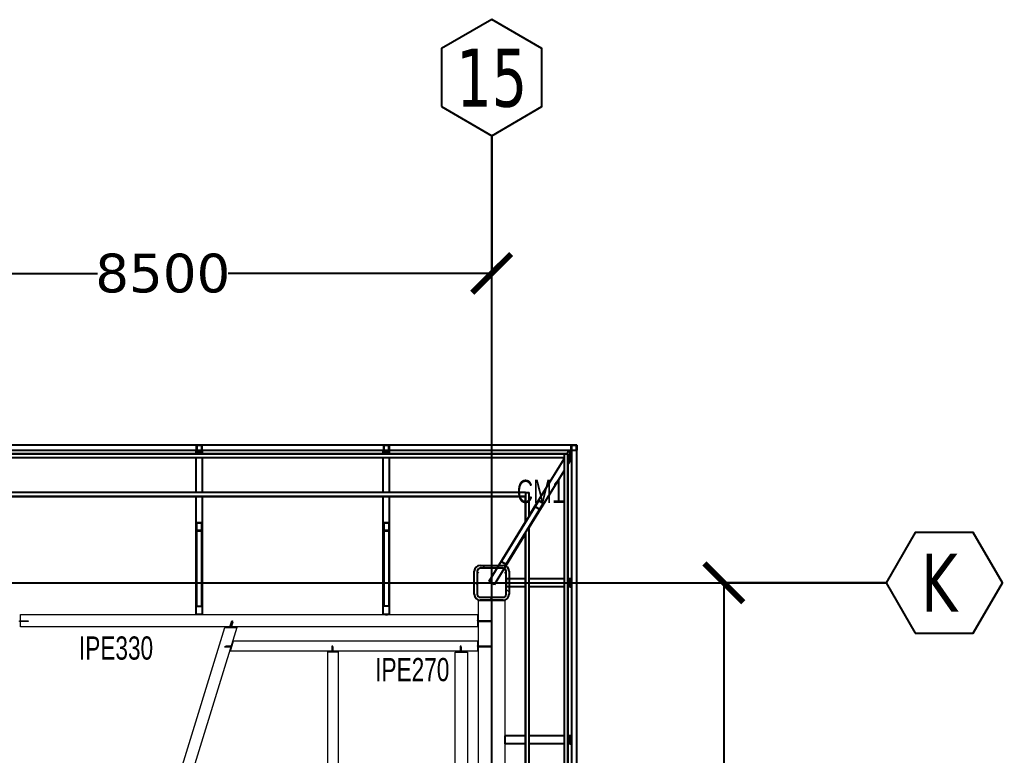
# Model space of a CAD drawing. Header units: millimetres. Extents: x -6598 to 74598, y -11659 to 33736.
# Drawn here: x 61900 to 74598, y 23269 to 32781 of the extents above; entities that cross this region are included whole.
import ezdxf
from ezdxf.enums import TextEntityAlignment as Align

# ---------------------------------------------------------------- set-up
doc = ezdxf.new("R2010")
doc.units = ezdxf.units.MM
for name, color, linetype, lineweight in [('0-3', 50, 'Continuous', 5), ('E_B_PLACA-1', 10, 'Continuous', 25), ('E_B_PLACA-2', 31, 'Continuous', 25), ('E_COLUMNAS-1', 31, 'Continuous', 25), ('E_COLUMNAS-2', 1, 'Continuous', 25), ('E_COLUMNAS-4', 1, 'Continuous', 35), ('E_TEXTO', 3, 'Continuous', 9), ('E_VIGAS-1', 31, 'Continuous', 25), ('E_VIGAS-2', 10, 'Continuous', 25), ('E_VIGAS-3', 5, 'Continuous', 25), ('HCB-VIGAS', 4, 'Continuous', 15), ('S-COLS-HDLN-2', 52, 'Continuous', 9)]:
    doc.layers.add(name, color=color, linetype=linetype, lineweight=lineweight)
for name, color, linetype in [('COTAS', 8, 'Continuous'), ('HCB-EJES', 1, 'Continuous'), ('HCB-ROTULOS', 2, 'Continuous')]:
    doc.layers.add(name, color=color, linetype=linetype)
doc.styles.add('Arial Narrow_2', font='', dxfattribs={"width": 0.85, "height": 0.3})
doc.styles.add('ROMANT', font='romant.shx', dxfattribs={"width": 0.8})
doc.styles.add('VERDANA', font='verdana.ttf')
doc.styles.get('Arial Narrow_2').set_extended_font_data('Arial Narrow')
doc.dimstyles.new('1.125', dxfattribs={"dimscale": 0, "dimtxt": 500, "dimasz": 500, "dimexe": 4, "dimexo": 4, "dimgap": 15, "dimtad": 0, "dimdec": 0, "dimzin": 4, "dimdsep": 46, "dimtxsty": 'ROMANT', "dimblk": 'ARCHTICK', "dimcen": -10, "dimclrd": 256, "dimclrt": 3, "dimadec": 0, "dimazin": 0, "dimtfac": 1, "dimtdec": 0, "dimtix": 1, "dimtmove": 0, "dimatfit": 0, "dimldrblk": 'OBLIQUE', "dimfxl": 0.05, "dimtolj": 1, "dimtzin": 0, "dimarcsym": 0})

# ---------------------------------------------------------------- blocks, each defined once
blk = doc.blocks.new('EST_SFM_VIGA-METALICA-SECCION-C - EST_SFM_VIGA-METALICA-UPN160-1558388-_30_00m_N_E_-NIVEL-8 DOC')
at = {"layer": 'E_VIGAS-1'}
for p, q in [((30.124, 0.018), (-30.263, 0.018)), ((32.544, 0.018), (30.182, 0.018)), ((34.967, 0.018), (32.602, 0.018)), ((35.032, 0.018), (35.025, 0.018)), ((35.032, 0.018), (35.032, -0.047)), ((-30.258, -0.047), (30.118, -0.047)), ((30.12, -0.047), (30.186, -0.047)), ((30.187, -0.047), (32.538, -0.047)), ((32.54, -0.047), (32.606, -0.047)), ((32.607, -0.047), (34.962, -0.047)), ((34.963, -0.047), (35.029, -0.047))]:
    blk.add_line(p, q, dxfattribs=at)
blk = doc.blocks.new('EST_SFM_VIGA-METALICA-SECCION-C - EST_SFM_VIGA-METALICA-UPN100-1529792-_30_00m_N_E_-NIVEL-8 DOC')
at = {"layer": 'E_VIGAS-2'}
for p, q in [((-13.568, -0.018), (-13.568, 0.032)), ((-13.263, 0.032), (-13.567, 0.032)), ((13.831, 0.032), (-13.129, 0.032)), ((-13.568, -0.018), (-13.181, -0.018)), ((-13.047, -0.018), (13.749, -0.018))]:
    blk.add_line(p, q, dxfattribs=at)
blk = doc.blocks.new('EST_SFM_VIGA-METALICA-SECCION-C - EST_SFM_VIGA-METALICA-UPN100-1529854-_30_00m_N_E_-NIVEL-8 DOC')
at = {"layer": 'E_VIGAS-2'}
for p, q in [((-14.305, -0.032), (-14.305, 0.018)), ((14.53, 0.018), (-14.305, 0.018)), ((-14.305, -0.032), (14.53, -0.032))]:
    blk.add_line(p, q, dxfattribs=at)
blk = doc.blocks.new('EST_SFM_VIGA-METALICA-SECCION-C - EST_SFM_VIGA-METALICA-UPN160-1529890-_30_00m_N_E_-NIVEL-8 DOC')
at = {"layer": 'E_VIGAS-1'}
for p, q in [((14.442, 0.018), (-14.49, 0.018)), ((-14.49, -0.047), (-14.49, 0.016)), ((-14.49, -0.047), (-14.487, -0.047)), ((-14.485, -0.047), (14.437, -0.047))]:
    blk.add_line(p, q, dxfattribs=at)
blk = doc.blocks.new('EST_SFM_VIGA-METALICA-SECCION-C - EST_SFM_VIGA-METALICA-UPN100-1526554-_30_00m_N_E_-NIVEL-8 DOC')
at = {"layer": 'E_VIGAS-2'}
for p, q in [((34.942, 0.018), (-34.929, 0.018)), ((34.942, 0.018), (34.942, -0.032)), ((-34.929, -0.032), (34.942, -0.032))]:
    blk.add_line(p, q, dxfattribs=at)
blk = doc.blocks.new('EST_SFM_VIGA-METALICA-SECCION-C - EST_SFM_VIGA-METALICA-UPN100-1526616-_30_00m_N_E_-NIVEL-8 DOC')
at = {"layer": 'E_VIGAS-2'}
for p, q in [((34.044, 0.032), (-34.827, 0.032)), ((34.044, 0.032), (34.044, -0.018)), ((-34.827, -0.018), (34.044, -0.018))]:
    blk.add_line(p, q, dxfattribs=at)
blk = doc.blocks.new('EST_SCM_COLUMNA-METALICA-SECCION-CUADRADA - EST_SCM_COLUMNA-TUBULAR-CUADRADA_PTEØ_70x70 e_3mm-1557657-_30_00m_N_E_-NIVEL-8 DOC')
at = {"layer": 'E_COLUMNAS-1'}
for p, q in [((-0.035, -0.029), (-0.035, 0.029)), ((-0.032, 0.029), (-0.032, -0.029)), ((-0.029, 0.035), (0.029, 0.035)), ((0.029, 0.032), (-0.029, 0.032)), ((0.032, -0.029), (0.032, 0.029)), ((0.035, 0.029), (0.035, -0.029)), ((-0.029, -0.032), (0.029, -0.032)), ((0.029, -0.035), (-0.029, -0.035))]:
    blk.add_line(p, q, dxfattribs=at)
for centre, radius, start, end in [((-0.029, 0.029), 0.006, 90, 180), ((-0.029, 0.029), 0.006, 90, 170), ((-0.029, 0.029), 0.003, 90, 180), ((-0.029, 0.029), 0.003, 90, 150), ((0.029, 0.029), 0.006, 0, 90), ((0.029, 0.029), 0.006, 10, 90), ((0.029, 0.029), 0.003, 0, 90), ((0.029, 0.029), 0.003, 30, 90), ((-0.029, -0.029), 0.006, 180, 270), ((-0.029, -0.029), 0.003, 180, 270), ((0.029, -0.029), 0.003, 270, 360), ((0.029, -0.029), 0.006, 270, 0)]:
    blk.add_arc(centre, radius, start, end, dxfattribs=at)
blk = doc.blocks.new('EST_SCM_COLUMNA-METALICA-SECCION-CUADRADA - EST_SCM_COLUMNA-TUBULAR-CUADRADA_PTEØ_70x70 e_3mm-V19-_30_00m_N_E_-NIVEL-8 DOC')
at = {"layer": 'E_COLUMNAS-1'}
for p, q in [((-0.035, -0.029), (-0.035, 0.029)), ((-0.032, 0.029), (-0.032, -0.029)), ((-0.029, 0.035), (0.029, 0.035)), ((0.029, 0.032), (-0.029, 0.032)), ((0.032, -0.029), (0.032, 0.029)), ((0.035, 0.029), (0.035, -0.029)), ((-0.029, -0.032), (0.029, -0.032)), ((0.029, -0.035), (-0.029, -0.035))]:
    blk.add_line(p, q, dxfattribs=at)
for centre, radius, start, end in [((-0.029, 0.029), 0.006, 90, 180), ((-0.029, 0.029), 0.003, 90, 180), ((0.029, 0.029), 0.006, 0, 90), ((0.029, 0.029), 0.003, 0, 90), ((0.029, 0.029), 0.006, 10, 80), ((0.029, 0.029), 0.003, 30, 60), ((-0.029, -0.029), 0.006, 180, 270), ((-0.029, -0.029), 0.003, 180, 270), ((0.029, -0.029), 0.003, 270, 360), ((0.029, -0.029), 0.006, 270, 0)]:
    blk.add_arc(centre, radius, start, end, dxfattribs=at)
blk = doc.blocks.new('DCTIB_CNI_EST_MOD-1A-FAC_0001_rvt-2-_30_00m_N_E_-NIVEL-8 DOC')
at = {"layer": 'E_B_PLACA-1'}
for p, q in [((-75.147, 167.83), (-5.177, 167.83)), ((-5.177, 167.83), (-5.177, 138.995)), ((-5.727, 167.28), (-74.597, 167.28)), ((-5.727, 166.944), (-5.727, 167.28)), ((-5.727, 140.014), (-5.727, 166.81))]:
    blk.add_line(p, q, dxfattribs=at)
at = {"layer": 'E_B_PLACA-2'}
for p, q in [((-5.177, 167.83), (-75.147, 167.83)), ((-5.177, 138.995), (-5.177, 167.83)), ((-74.597, 167.28), (-5.727, 167.28)), ((-5.727, 167.28), (-5.727, 166.944)), ((-5.727, 166.81), (-5.727, 140.014))]:
    blk.add_line(p, q, dxfattribs=at)
at = {"layer": 'E_COLUMNAS-1'}
for centre, radius, start, end in [((-9.971, 167.879), 0.006, 190, 270), ((-9.971, 167.879), 0.006, 190, 270), ((-9.971, 167.879), 0.003, 210, 270), ((-9.971, 167.879), 0.003, 210, 270), ((-9.913, 167.879), 0.006, 270, 350), ((-9.913, 167.879), 0.006, 270, 350), ((-9.913, 167.879), 0.003, 270, 330), ((-9.913, 167.879), 0.003, 270, 330), ((-7.551, 167.879), 0.006, 190, 270), ((-7.551, 167.879), 0.006, 190, 270), ((-7.551, 167.879), 0.003, 210, 270), ((-7.551, 167.879), 0.003, 210, 270), ((-7.493, 167.879), 0.006, 270, 350), ((-7.493, 167.879), 0.006, 270, 350), ((-7.493, 167.879), 0.003, 270, 330), ((-7.493, 167.879), 0.003, 270, 330), ((-5.128, 167.879), 0.006, 190, 260), ((-5.128, 167.879), 0.006, 190, 260), ((-5.128, 167.879), 0.003, 210, 240), ((-5.128, 167.879), 0.003, 210, 240)]:
    blk.add_arc(centre, radius, start, end, dxfattribs=at)
at = {"layer": 'E_VIGAS-1'}
for p, q in [((-9.945, 167.876), (-9.945, 167.878)), ((-9.945, 167.864), (-9.945, 167.873)), ((-9.94, 167.878), (-9.94, 167.876)), ((-9.94, 167.873), (-9.94, 167.864)), ((-7.525, 167.876), (-7.525, 167.878)), ((-7.525, 167.864), (-7.525, 167.873)), ((-7.52, 167.878), (-7.52, 167.876)), ((-7.52, 167.873), (-7.52, 167.864)), ((-5.158, 167.878), (-5.17, 167.859)), ((-9.983, 167.859), (-9.955, 167.859)), ((-9.983, 167.858), (-9.983, 167.859)), ((-9.983, 167.858), (-9.901, 167.858)), ((-9.901, 167.858), (-9.983, 167.858)), ((-9.983, 167.83), (-9.983, 167.858)), ((-9.945, 167.859), (-9.945, 167.864)), ((-9.94, 167.864), (-9.94, 167.859)), ((-9.929, 167.859), (-9.901, 167.859)), ((-9.901, 167.859), (-9.901, 167.858)), ((-9.901, 167.83), (-9.901, 167.858)), ((-7.535, 167.859), (-7.563, 167.859)), ((-7.563, 167.859), (-7.535, 167.859)), ((-7.563, 167.858), (-7.563, 167.859)), ((-7.563, 167.858), (-7.481, 167.858)), ((-7.481, 167.858), (-7.563, 167.858)), ((-7.563, 167.83), (-7.563, 167.858)), ((-7.525, 167.859), (-7.525, 167.864)), ((-7.52, 167.864), (-7.52, 167.859)), ((-7.509, 167.859), (-7.481, 167.859)), ((-7.481, 167.859), (-7.509, 167.859)), ((-7.481, 167.859), (-7.481, 167.858)), ((-7.481, 167.83), (-7.481, 167.858)), ((-5.188, 167.83), (-5.171, 167.858)), ((-5.149, 167.858), (-5.171, 167.858)), ((-5.17, 167.859), (-5.148, 167.859)), ((-5.15, 167.865), (-5.151, 167.867)), ((-5.149, 167.737), (-5.149, 167.858)), ((-5.148, 167.842), (-5.148, 167.859)), ((-5.148, 167.859), (-5.148, 167.842)), ((-5.148, 167.792), (-5.148, 167.739)), ((-5.148, 167.76), (-5.129, 167.791)), ((-5.146, 167.825), (-5.143, 167.83)), ((-5.143, 167.82), (-5.146, 167.816)), ((-5.177, 167.692), (-5.149, 167.737)), ((-9.983, 165.752), (-9.983, 167.28)), ((-9.901, 165.752), (-9.901, 167.28)), ((-7.563, 165.752), (-7.563, 167.28)), ((-7.481, 165.752), (-7.481, 167.28)), ((-5.602, 167.15), (-6.034, 166.44)), ((-5.974, 166.404), (-5.542, 167.113)), ((-5.556, 167.224), (-5.602, 167.15)), ((-5.6, 167.149), (-5.602, 167.146)), ((-5.601, 167.145), (-5.547, 167.111)), ((-5.6, 167.149), (-5.555, 167.223)), ((-5.545, 167.113), (-5.6, 167.146)), ((-5.555, 167.223), (-5.56, 167.216)), ((-5.553, 167.224), (-5.498, 167.191)), ((-5.497, 167.193), (-5.552, 167.226)), ((-5.545, 167.111), (-5.543, 167.114)), ((-5.498, 167.188), (-5.543, 167.114)), ((-5.542, 167.113), (-5.497, 167.188)), ((-5.502, 167.181), (-5.498, 167.188)), ((-9.977, 166.934), (-9.977, 166.84)), ((-9.976, 166.934), (-9.976, 166.925)), ((-9.976, 166.84), (-9.976, 166.934)), ((-9.91, 166.939), (-9.974, 166.939)), ((-9.974, 166.937), (-9.91, 166.937)), ((-9.909, 166.925), (-9.909, 166.934)), ((-9.909, 166.934), (-9.909, 166.84)), ((-9.907, 166.84), (-9.907, 166.934)), ((-7.557, 166.934), (-7.557, 166.84)), ((-7.556, 166.934), (-7.556, 166.925)), ((-7.556, 166.84), (-7.556, 166.934)), ((-7.49, 166.939), (-7.554, 166.939)), ((-7.554, 166.937), (-7.49, 166.937)), ((-7.489, 166.925), (-7.489, 166.934)), ((-7.489, 166.934), (-7.489, 166.84)), ((-7.487, 166.84), (-7.487, 166.934)), ((-6.197, 166.184), (-5.727, 166.951)), ((-9.977, 166.84), (-9.977, 165.865)), ((-9.976, 166.84), (-9.976, 166.837)), ((-9.91, 166.838), (-9.974, 166.838)), ((-9.974, 166.836), (-9.91, 166.836)), ((-9.909, 166.837), (-9.909, 166.84)), ((-9.907, 165.865), (-9.907, 166.84)), ((-7.557, 166.84), (-7.557, 165.87)), ((-7.556, 166.84), (-7.556, 166.837)), ((-7.49, 166.838), (-7.554, 166.838)), ((-7.554, 166.836), (-7.49, 166.836)), ((-7.489, 166.837), (-7.489, 166.84)), ((-7.487, 165.87), (-7.487, 166.84)), ((-6.127, 166.141), (-5.727, 166.794)), ((-6.033, 166.435), (-5.979, 166.402)), ((-6.127, 166.141), (-6.197, 166.184)), ((-5.971, 166.112), (-5.971, 166.212)), ((-5.727, 166.212), (-5.971, 166.212)), ((-5.727, 166.112), (-5.971, 166.112)), ((-5.149, 166.212), (-5.177, 166.212)), ((-5.149, 166.112), (-5.177, 166.112)), ((-5.149, 166.212), (-5.149, 166.112)), ((-5.149, 166.112), (-5.149, 166.212)), ((-5.149, 166.212), (-5.148, 166.212)), ((-5.148, 166.112), (-5.149, 166.112)), ((-5.148, 166.212), (-5.148, 166.175)), ((-5.129, 166.212), (-5.148, 166.212)), ((-5.148, 166.165), (-5.143, 166.165)), ((-5.143, 166.165), (-5.148, 166.165)), ((-5.148, 166.165), (-5.143, 166.165)), ((-5.143, 166.16), (-5.148, 166.16)), ((-5.143, 166.16), (-5.148, 166.16)), ((-5.148, 166.16), (-5.143, 166.16)), ((-5.148, 166.15), (-5.148, 166.112)), ((-5.148, 166.112), (-5.129, 166.112)), ((-5.143, 166.165), (-5.129, 166.165)), ((-5.129, 166.16), (-5.143, 166.16)), ((-9.974, 165.861), (-9.91, 165.861)), ((-7.554, 165.866), (-7.49, 165.866)), ((-9.901, 165.752), (-9.983, 165.752)), ((-7.481, 165.752), (-7.563, 165.752)), ((-7.535, 165.752), (-7.563, 165.752)), ((-7.525, 165.752), (-7.52, 165.752)), ((-7.525, 165.752), (-7.525, 165.752)), ((-7.52, 165.752), (-7.52, 165.752)), ((-7.481, 165.752), (-7.509, 165.752)), ((-5.987, 164.082), (-5.987, 164.182)), ((-5.727, 164.182), (-5.987, 164.182)), ((-5.727, 164.082), (-5.987, 164.082)), ((-5.149, 164.182), (-5.177, 164.182)), ((-5.149, 164.082), (-5.177, 164.082)), ((-5.149, 164.182), (-5.149, 164.082)), ((-5.149, 164.082), (-5.149, 164.182)), ((-5.149, 164.182), (-5.148, 164.182)), ((-5.148, 164.082), (-5.149, 164.082)), ((-5.148, 164.182), (-5.148, 164.145)), ((-5.129, 164.182), (-5.148, 164.182)), ((-5.148, 164.135), (-5.143, 164.135)), ((-5.143, 164.135), (-5.148, 164.135)), ((-5.148, 164.135), (-5.143, 164.135)), ((-5.143, 164.13), (-5.148, 164.13)), ((-5.143, 164.13), (-5.148, 164.13)), ((-5.148, 164.13), (-5.143, 164.13)), ((-5.148, 164.12), (-5.148, 164.082)), ((-5.148, 164.082), (-5.129, 164.082)), ((-5.143, 164.135), (-5.129, 164.135)), ((-5.129, 164.13), (-5.143, 164.13))]:
    blk.add_line(p, q, dxfattribs=at)
at = {"layer": 'E_VIGAS-1', "flags": 128}
for points in [[(-5.129, 167.853), (-5.132, 167.853), (-5.137, 167.854), (-5.141, 167.856), (-5.145, 167.859), (-5.148, 167.862), (-5.15, 167.866), (-5.152, 167.87), (-5.153, 167.874), (-5.154, 167.878)], [(-5.171, 167.858), (-5.171, 167.858), (-5.17, 167.859)], [(-5.143, 167.83), (-5.138, 167.837), (-5.133, 167.846), (-5.129, 167.853)], [(-5.129, 167.843), (-5.133, 167.837), (-5.138, 167.828), (-5.143, 167.82)], [(-5.148, 167.739), (-5.149, 167.737), (-5.149, 167.737)], [(-5.602, 167.15), (-5.602, 167.149), (-5.602, 167.148), (-5.602, 167.147), (-5.602, 167.146), (-5.602, 167.146), (-5.602, 167.145), (-5.601, 167.145)], [(-5.6, 167.146), (-5.6, 167.147), (-5.601, 167.147), (-5.601, 167.147), (-5.601, 167.148), (-5.601, 167.148), (-5.601, 167.149), (-5.6, 167.149)], [(-5.552, 167.226), (-5.552, 167.226), (-5.553, 167.226), (-5.554, 167.226), (-5.555, 167.226), (-5.555, 167.225), (-5.556, 167.225), (-5.556, 167.224)], [(-5.555, 167.223), (-5.555, 167.224), (-5.555, 167.224), (-5.554, 167.224), (-5.554, 167.224), (-5.554, 167.224), (-5.553, 167.224), (-5.553, 167.224), (-5.553, 167.224)], [(-5.547, 167.111), (-5.546, 167.111), (-5.545, 167.111), (-5.544, 167.111), (-5.544, 167.112), (-5.543, 167.112), (-5.542, 167.113), (-5.542, 167.113)], [(-5.543, 167.114), (-5.543, 167.114), (-5.544, 167.113), (-5.544, 167.113), (-5.544, 167.113), (-5.545, 167.113), (-5.545, 167.113), (-5.545, 167.113)], [(-5.498, 167.191), (-5.498, 167.191), (-5.498, 167.19), (-5.498, 167.19), (-5.498, 167.19), (-5.498, 167.189), (-5.498, 167.189), (-5.498, 167.188)], [(-5.497, 167.188), (-5.496, 167.188), (-5.496, 167.189), (-5.496, 167.19), (-5.496, 167.191), (-5.496, 167.192), (-5.497, 167.192), (-5.497, 167.193)], [(-9.974, 166.939), (-9.975, 166.939), (-9.975, 166.938), (-9.976, 166.938), (-9.976, 166.938), (-9.977, 166.937), (-9.977, 166.936), (-9.977, 166.935), (-9.977, 166.934)], [(-9.976, 166.934), (-9.976, 166.935), (-9.975, 166.935), (-9.975, 166.936), (-9.975, 166.936), (-9.975, 166.936), (-9.975, 166.936), (-9.974, 166.937), (-9.974, 166.937)], [(-9.907, 166.934), (-9.907, 166.935), (-9.907, 166.936), (-9.908, 166.937), (-9.908, 166.938), (-9.908, 166.938), (-9.909, 166.938), (-9.91, 166.939), (-9.91, 166.939)], [(-9.91, 166.937), (-9.91, 166.937), (-9.91, 166.936), (-9.909, 166.936), (-9.909, 166.936), (-9.909, 166.936), (-9.909, 166.935), (-9.909, 166.935), (-9.909, 166.934)], [(-7.554, 166.939), (-7.555, 166.939), (-7.555, 166.938), (-7.556, 166.938), (-7.556, 166.938), (-7.557, 166.937), (-7.557, 166.936), (-7.557, 166.935), (-7.557, 166.934)], [(-7.556, 166.934), (-7.556, 166.935), (-7.555, 166.935), (-7.555, 166.936), (-7.555, 166.936), (-7.555, 166.936), (-7.555, 166.936), (-7.554, 166.937), (-7.554, 166.937)], [(-7.487, 166.934), (-7.487, 166.935), (-7.487, 166.936), (-7.488, 166.937), (-7.488, 166.938), (-7.488, 166.938), (-7.489, 166.938), (-7.49, 166.939), (-7.49, 166.939)], [(-7.49, 166.937), (-7.49, 166.937), (-7.49, 166.936), (-7.489, 166.936), (-7.489, 166.936), (-7.489, 166.936), (-7.489, 166.935), (-7.489, 166.935), (-7.489, 166.934)], [(-9.977, 166.84), (-9.977, 166.839), (-9.977, 166.839), (-9.977, 166.838), (-9.976, 166.837), (-9.976, 166.837), (-9.975, 166.836), (-9.975, 166.836), (-9.974, 166.836)], [(-9.974, 166.838), (-9.974, 166.838), (-9.975, 166.838), (-9.975, 166.839), (-9.975, 166.839), (-9.975, 166.839), (-9.975, 166.839), (-9.976, 166.84), (-9.976, 166.84)], [(-9.91, 166.836), (-9.91, 166.836), (-9.909, 166.836), (-9.908, 166.837), (-9.908, 166.837), (-9.908, 166.838), (-9.907, 166.839), (-9.907, 166.839), (-9.907, 166.84)], [(-9.909, 166.84), (-9.909, 166.84), (-9.909, 166.839), (-9.909, 166.839), (-9.909, 166.839), (-9.909, 166.839), (-9.91, 166.838), (-9.91, 166.838), (-9.91, 166.838)], [(-7.557, 166.84), (-7.557, 166.839), (-7.557, 166.839), (-7.557, 166.838), (-7.556, 166.837), (-7.556, 166.837), (-7.555, 166.836), (-7.555, 166.836), (-7.554, 166.836)], [(-7.554, 166.838), (-7.554, 166.838), (-7.555, 166.838), (-7.555, 166.839), (-7.555, 166.839), (-7.555, 166.839), (-7.555, 166.839), (-7.556, 166.84), (-7.556, 166.84)], [(-7.49, 166.836), (-7.49, 166.836), (-7.489, 166.836), (-7.488, 166.837), (-7.488, 166.837), (-7.488, 166.838), (-7.487, 166.839), (-7.487, 166.839), (-7.487, 166.84)], [(-7.489, 166.84), (-7.489, 166.84), (-7.489, 166.839), (-7.489, 166.839), (-7.489, 166.839), (-7.489, 166.839), (-7.49, 166.838), (-7.49, 166.838), (-7.49, 166.838)], [(-6.033, 166.435), (-6.034, 166.436), (-6.034, 166.436), (-6.034, 166.437), (-6.034, 166.438), (-6.034, 166.439), (-6.034, 166.44), (-6.034, 166.44)], [(-5.974, 166.404), (-5.974, 166.403), (-5.975, 166.403), (-5.976, 166.402), (-5.977, 166.402), (-5.977, 166.402), (-5.978, 166.402), (-5.979, 166.402)], [(-9.974, 165.861), (-9.975, 165.861), (-9.975, 165.861), (-9.976, 165.862), (-9.976, 165.862), (-9.977, 165.863), (-9.977, 165.864), (-9.977, 165.864), (-9.977, 165.865)], [(-9.907, 165.865), (-9.907, 165.864), (-9.907, 165.864), (-9.908, 165.863), (-9.908, 165.862), (-9.908, 165.862), (-9.909, 165.861), (-9.91, 165.861), (-9.91, 165.861)], [(-7.554, 165.866), (-7.555, 165.866), (-7.555, 165.866), (-7.556, 165.867), (-7.556, 165.867), (-7.557, 165.868), (-7.557, 165.869), (-7.557, 165.87), (-7.557, 165.87)], [(-7.487, 165.87), (-7.487, 165.87), (-7.487, 165.869), (-7.488, 165.868), (-7.488, 165.867), (-7.488, 165.867), (-7.489, 165.866), (-7.49, 165.866), (-7.49, 165.866)]]:
    blk.add_lwpolyline(points, dxfattribs=at)
at = {"layer": 'E_VIGAS-1'}
for centre, major_axis, start_param, end_param in [((-7.535, 165.752), (0.0107, 0), 4.712389, 6.283185), ((-7.535, 165.752), (-0.0107, 0), 4.18879, 4.45059), ((-7.535, 165.752), (0.0107, 0), 0, 0.261799), ((-7.509, 165.752), (0.0107, 0), 3.141593, 4.712389), ((-7.509, 165.752), (0.0107, 0), 2.879793, 3.141593), ((-7.509, 165.752), (0.0107, 0), 1.832596, 2.356194)]:
    blk.add_ellipse(centre, major_axis=major_axis, ratio=0.002301, start_param=start_param, end_param=end_param, dxfattribs=at)
for points, knots in [([(-9.945, 167.864), (-9.945, 167.863), (-9.945, 167.862), (-9.947, 167.86), (-9.948, 167.86), (-9.95, 167.859), (-9.951, 167.859), (-9.952, 167.859), (-9.954, 167.859), (-9.955, 167.859)], [0, 0, 0, 0, 0.285714, 0.428571, 0.571429, 0.678571, 0.732143, 0.785714, 1, 1, 1, 1]), ([(-9.955, 167.859), (-9.954, 167.859), (-9.953, 167.859), (-9.95, 167.859), (-9.948, 167.86), (-9.946, 167.86), (-9.945, 167.862), (-9.945, 167.863), (-9.945, 167.864)], [0, 0, 0, 0, 0.142857, 0.285714, 0.428571, 0.571429, 0.785714, 1, 1, 1, 1]), ([(-9.94, 167.864), (-9.94, 167.863), (-9.939, 167.862), (-9.938, 167.86), (-9.936, 167.86), (-9.935, 167.859), (-9.934, 167.859), (-9.932, 167.859), (-9.93, 167.859), (-9.929, 167.859)], [0, 0, 0, 0, 0.285714, 0.428571, 0.571429, 0.678571, 0.732143, 0.785714, 1, 1, 1, 1]), ([(-9.929, 167.859), (-9.93, 167.859), (-9.931, 167.859), (-9.934, 167.859), (-9.936, 167.86), (-9.938, 167.86), (-9.939, 167.862), (-9.94, 167.863), (-9.94, 167.864)], [0, 0, 0, 0, 0.142857, 0.285714, 0.428571, 0.571429, 0.785714, 1, 1, 1, 1]), ([(-7.525, 167.864), (-7.525, 167.863), (-7.525, 167.862), (-7.527, 167.86), (-7.528, 167.86), (-7.53, 167.859), (-7.531, 167.859), (-7.532, 167.859), (-7.534, 167.859), (-7.535, 167.859)], [0, 0, 0, 0, 0.285714, 0.428571, 0.571429, 0.678571, 0.732143, 0.785714, 1, 1, 1, 1]), ([(-7.535, 167.859), (-7.534, 167.859), (-7.533, 167.859), (-7.53, 167.859), (-7.528, 167.86), (-7.526, 167.86), (-7.525, 167.862), (-7.525, 167.863), (-7.525, 167.864)], [0, 0, 0, 0, 0.142857, 0.285714, 0.428571, 0.571429, 0.785714, 1, 1, 1, 1]), ([(-7.52, 167.864), (-7.52, 167.863), (-7.519, 167.861), (-7.518, 167.86), (-7.516, 167.86), (-7.515, 167.859), (-7.514, 167.859), (-7.512, 167.859), (-7.51, 167.859), (-7.509, 167.859)], [0, 0, 0, 0, 0.285714, 0.428571, 0.571429, 0.678571, 0.732143, 0.785714, 1, 1, 1, 1]), ([(-7.509, 167.859), (-7.51, 167.859), (-7.511, 167.859), (-7.514, 167.859), (-7.516, 167.86), (-7.518, 167.86), (-7.519, 167.862), (-7.52, 167.863), (-7.52, 167.864)], [0, 0, 0, 0, 0.142857, 0.285714, 0.428571, 0.571429, 0.785714, 1, 1, 1, 1]), ([(-5.147, 167.832), (-5.147, 167.832), (-5.147, 167.833), (-5.148, 167.833), (-5.148, 167.833), (-5.148, 167.834), (-5.148, 167.835), (-5.148, 167.836), (-5.148, 167.836), (-5.148, 167.838), (-5.148, 167.84), (-5.148, 167.841), (-5.148, 167.842)], [0.5714286, 0.5714286, 0.5714286, 0.5714286, 0.5803571, 0.5892857, 0.6071429, 0.6428571, 0.6785714, 0.7142857, 0.75, 0.7857143, 0.8571429, 1, 1, 1, 1]), ([(-5.148, 167.842), (-5.148, 167.841), (-5.148, 167.84), (-5.148, 167.838), (-5.148, 167.836), (-5.148, 167.836), (-5.148, 167.835), (-5.148, 167.834), (-5.148, 167.833), (-5.148, 167.833), (-5.147, 167.833), (-5.147, 167.832), (-5.147, 167.832), (-5.147, 167.832), (-5.147, 167.832), (-5.147, 167.831), (-5.147, 167.83), (-5.147, 167.83), (-5.147, 167.83), (-5.147, 167.829), (-5.147, 167.829), (-5.147, 167.829), (-5.147, 167.829), (-5.146, 167.828), (-5.146, 167.828), (-5.146, 167.828), (-5.146, 167.827), (-5.145, 167.828), (-5.145, 167.828), (-5.145, 167.828), (-5.144, 167.828), (-5.144, 167.829), (-5.143, 167.83), (-5.143, 167.83)], [0, 0, 0, 0, 0.142857, 0.214286, 0.25, 0.285714, 0.321429, 0.357143, 0.392857, 0.410714, 0.419643, 0.428571, 0.4375, 0.446429, 0.464286, 0.5, 0.535714, 0.553571, 0.5625, 0.571429, 0.580357, 0.589286, 0.607143, 0.642857, 0.678571, 0.714286, 0.75, 0.785714, 0.821429, 0.839286, 0.857143, 0.928571, 1, 1, 1, 1]), ([(-5.143, 167.82), (-5.144, 167.818), (-5.146, 167.814), (-5.147, 167.806), (-5.148, 167.799), (-5.148, 167.794), (-5.148, 167.792)], [0, 0, 0, 0, 0.285714, 0.571429, 0.785714, 1, 1, 1, 1]), ([(-5.148, 167.792), (-5.148, 167.794), (-5.148, 167.797), (-5.148, 167.801), (-5.147, 167.804), (-5.147, 167.805)], [0.0175136, 0.0175136, 0.0175136, 0.0175136, 0.1428571, 0.2857143, 0.4285714, 0.4285714, 0.4285714, 0.4285714]), ([(-5.143, 167.83), (-5.143, 167.83), (-5.144, 167.829), (-5.144, 167.828), (-5.145, 167.828), (-5.145, 167.828), (-5.145, 167.828), (-5.146, 167.827), (-5.146, 167.828), (-5.146, 167.828)], [0, 0, 0, 0, 0.0714286, 0.1428571, 0.1607143, 0.1785714, 0.2142857, 0.25, 0.2857143, 0.2857143, 0.2857143, 0.2857143]), ([(-5.146, 167.813), (-5.145, 167.815), (-5.145, 167.817), (-5.143, 167.819), (-5.143, 167.82)], [0.7143095, 0.7143095, 0.7143095, 0.7143095, 0.8571429, 1, 1, 1, 1]), ([(-5.148, 166.175), (-5.148, 166.174), (-5.148, 166.173), (-5.147, 166.17), (-5.147, 166.169), (-5.146, 166.167), (-5.145, 166.165), (-5.143, 166.165), (-5.143, 166.165)], [0, 0, 0, 0, 0.142857, 0.285714, 0.428571, 0.571429, 0.785714, 1, 1, 1, 1]), ([(-5.143, 166.16), (-5.143, 166.16), (-5.144, 166.159), (-5.145, 166.159), (-5.146, 166.158), (-5.147, 166.156), (-5.147, 166.155), (-5.147, 166.154), (-5.148, 166.152), (-5.148, 166.151), (-5.148, 166.15)], [0, 0, 0, 0, 0.142857, 0.285714, 0.428571, 0.571429, 0.678571, 0.732143, 0.785714, 1, 1, 1, 1]), ([(-5.148, 164.145), (-5.148, 164.144), (-5.148, 164.143), (-5.147, 164.14), (-5.147, 164.139), (-5.146, 164.137), (-5.145, 164.136), (-5.143, 164.135), (-5.143, 164.135)], [0, 0, 0, 0, 0.142857, 0.285714, 0.428571, 0.571429, 0.785714, 1, 1, 1, 1]), ([(-5.143, 164.13), (-5.143, 164.13), (-5.144, 164.13), (-5.145, 164.129), (-5.146, 164.128), (-5.147, 164.126), (-5.147, 164.125), (-5.147, 164.124), (-5.148, 164.122), (-5.148, 164.121), (-5.148, 164.12)], [0, 0, 0, 0, 0.142857, 0.285714, 0.428571, 0.571429, 0.678571, 0.732143, 0.785714, 1, 1, 1, 1])]:
    blk.add_open_spline(points, degree=3, knots=knots, dxfattribs=at)
blk.add_open_spline([(-5.149, 167.858), (-5.149, 167.858), (-5.149, 167.858), (-5.148, 167.859), (-5.148, 167.859)], degree=3, dxfattribs=at)
at = {"layer": 'E_VIGAS-2'}
for p, q in [((-9.983, 167.33), (-9.983, 167.78)), ((-9.901, 167.33), (-9.901, 167.78)), ((-7.563, 167.33), (-7.563, 167.78)), ((-7.481, 167.33), (-7.481, 167.78)), ((-5.677, 167.033), (-5.227, 167.767)), ((-5.677, 166.876), (-5.227, 167.61)), ((-5.227, 166.212), (-5.677, 166.212)), ((-5.227, 166.112), (-5.677, 166.112)), ((-5.227, 164.182), (-5.677, 164.182)), ((-5.227, 164.082), (-5.677, 164.082))]:
    blk.add_line(p, q, dxfattribs=at)
at = {"layer": 'E_COLUMNAS-1', "rotation": 180}
for name, p in [('EST_SCM_COLUMNA-METALICA-SECCION-CUADRADA - EST_SCM_COLUMNA-TUBULAR-CUADRADA_PTEØ_70x70 e_3mm-1557657-_30_00m_N_E_-NIVEL-8 DOC', (-9.942, 167.908)), ('EST_SCM_COLUMNA-METALICA-SECCION-CUADRADA - EST_SCM_COLUMNA-TUBULAR-CUADRADA_PTEØ_70x70 e_3mm-1557657-_30_00m_N_E_-NIVEL-8 DOC', (-7.522, 167.908)), ('EST_SCM_COLUMNA-METALICA-SECCION-CUADRADA - EST_SCM_COLUMNA-TUBULAR-CUADRADA_PTEØ_70x70 e_3mm-V19-_30_00m_N_E_-NIVEL-8 DOC', (-5.099, 167.908))]:
    blk.add_blockref(name, p, dxfattribs=at)
at = {"layer": 'E_VIGAS-1'}
for name, p in [('EST_SFM_VIGA-METALICA-SECCION-C - EST_SFM_VIGA-METALICA-UPN160-1558388-_30_00m_N_E_-NIVEL-8 DOC', (-40.095, 167.925)), ('EST_SFM_VIGA-METALICA-SECCION-C - EST_SFM_VIGA-METALICA-UPN100-1526554-_30_00m_N_E_-NIVEL-8 DOC', (-40.169, 167.812)), ('EST_SFM_VIGA-METALICA-SECCION-C - EST_SFM_VIGA-METALICA-UPN100-1526616-_30_00m_N_E_-NIVEL-8 DOC', (-39.77, 167.298))]:
    blk.add_blockref(name, p, dxfattribs=at)
for name, p, rotation in [('EST_SFM_VIGA-METALICA-SECCION-C - EST_SFM_VIGA-METALICA-UPN160-1529890-_30_00m_N_E_-NIVEL-8 DOC', (-5.082, 153.388), 270.0000000000001), ('EST_SFM_VIGA-METALICA-SECCION-C - EST_SFM_VIGA-METALICA-UPN100-1529854-_30_00m_N_E_-NIVEL-8 DOC', (-5.195, 153.525), 269.9999999999999), ('EST_SFM_VIGA-METALICA-SECCION-C - EST_SFM_VIGA-METALICA-UPN100-1529792-_30_00m_N_E_-NIVEL-8 DOC', (-5.709, 153.763), 270.0000000000001)]:
    blk.add_blockref(name, p, dxfattribs=dict(at, rotation=rotation))
blk = doc.blocks.new('EST_SCM_COLUMNA-METALICA-SECCION-CUADRADA - EST_SCM_COLUMNA-TUBULAR-CUADRADA_ARMADA_450X450X38-2810454-_30_00m_N_E_-NIVEL-8 DOC')
at = {"layer": 'S-COLS-HDLN-2'}
h = blk.add_hatch(dxfattribs=at)
h.set_pattern_fill('FP_23', color=256, style=0, pattern_type=2)
h.set_pattern_definition([(135, (6.162, -166.162), (-0.15909903, -0.15909903), [])])
h.paths.add_polyline_path([(0.063, -0.225), (0.149, -0.225), (0.178, -0.219), (0.203, -0.203), (0.219, -0.178), (0.225, -0.149), (0.225, 0.149), (0.219, 0.178), (0.203, 0.203), (0.178, 0.219), (0.149, 0.225), (-0.149, 0.225), (-0.178, 0.219), (-0.203, 0.203), (-0.219, 0.178), (-0.225, 0.142), (-0.225, -0.149), (-0.219, -0.178), (-0.203, -0.203), (-0.174, -0.22), (-0.149, -0.225), (-0.08, -0.225)])
h.paths.add_polyline_path([(0.063, -0.187), (-0.149, -0.187), (-0.17, -0.179), (-0.182, -0.168), (-0.187, -0.149), (-0.187, 0.149), (-0.182, 0.168), (-0.168, 0.182), (-0.149, 0.187), (0.149, 0.187), (0.168, 0.182), (0.182, 0.168), (0.187, 0.149), (0.187, -0.149), (0.182, -0.168), (0.168, -0.182), (0.149, -0.187)])
h.paths.add_polyline_path([(0.174, -0.186), (0.174, -0.186), (0.174, -0.182)])
h.paths.add_polyline_path([(0.174, -0.185), (0.174, -0.185), (0.174, -0.182)])
at = {"layer": 'E_COLUMNAS-2'}
for p, q in [((-0.225, -0.149), (-0.225, 0.149)), ((-0.187, 0.149), (-0.187, -0.149)), ((-0.149, 0.225), (0.149, 0.225)), ((0.149, 0.187), (-0.149, 0.187)), ((0.187, -0.149), (0.187, 0.149)), ((0.225, 0.149), (0.225, -0.149)), ((-0.149, -0.187), (0.149, -0.187)), ((0.149, -0.225), (-0.149, -0.225))]:
    blk.add_line(p, q, dxfattribs=at)
for centre, radius, start, end in [((-0.149, 0.149), 0.076, 90, 180), ((-0.149, 0.149), 0.038, 90, 180), ((0.149, 0.149), 0.076, 0, 90), ((0.149, 0.149), 0.038, 360, 90), ((-0.149, -0.149), 0.076, 180, 270), ((-0.149, -0.149), 0.038, 180, 270), ((0.149, -0.149), 0.038, 270, 360), ((0.149, -0.149), 0.076, 270, 0)]:
    blk.add_arc(centre, radius, start, end, dxfattribs=at)
blk = doc.blocks.new('_ArchTick')
at = {"color": 0, "linetype": 'ByBlock', "const_width": 0.15}
blk.add_lwpolyline([(-0.5, -0.5), (0.5, 0.5)], dxfattribs=at)
blk = doc.blocks.new('*D502')
at = {"layer": 'COTAS', "color": 0, "lineweight": -2, "transparency": 16777216}
for p, q in [((73094, 25500), (70996, 25500)), ((73094, 17000), (70996, 17000))]:
    blk.add_line(p, q, dxfattribs=at)
at = {"layer": 'COTAS', "lineweight": -2, "transparency": 16777216}
for p, q in [((71000, 25500), (71000, 21526)), ((71000, 17000), (71000, 20974))]:
    blk.add_line(p, q, dxfattribs=at)
at = {"layer": 'Defpoints', "color": 0, "transparency": 16777216}
for p in [(71000, 25500), (73098, 25500), (73098, 17000)]:
    blk.add_point(p, dxfattribs=at)
at = {"layer": 'COTAS', "lineweight": -2, "transparency": 16777216, "xscale": 500, "yscale": 500, "zscale": 500}
for p, rotation in [((71000, 25500), 90), ((71000, 17000), 270)]:
    blk.add_blockref('_ArchTick', p, dxfattribs=dict(at, rotation=rotation))
at = {"layer": 'COTAS', "color": 3, "transparency": 16777216, "insert": (71000, 21250), "char_height": 500, "attachment_point": 5, "rotation": 0.01, "style": 'VERDANA'}
blk.add_mtext('\\A1;8500', dxfattribs=at)
blk = doc.blocks.new('_Oblique')
at = {"color": 0, "linetype": 'ByBlock', "lineweight": -2}
blk.add_line((-0.5, -0.5), (0.5, 0.5), dxfattribs=at)
blk = doc.blocks.new('*D516')
at = {"layer": 'COTAS', "color": 0, "lineweight": -2, "transparency": 16777216}
for p, q in [((59500, 31277), (59500, 29496)), ((68000, 31277), (68000, 29496))]:
    blk.add_line(p, q, dxfattribs=at)
at = {"layer": 'COTAS', "lineweight": -2, "transparency": 16777216}
for p, q in [((59500, 29500), (62904, 29500)), ((68000, 29500), (64596, 29500))]:
    blk.add_line(p, q, dxfattribs=at)
at = {"layer": 'Defpoints', "color": 0, "transparency": 16777216}
for p in [(59500, 31281), (68000, 31281), (68000, 29500)]:
    blk.add_point(p, dxfattribs=at)
at = {"layer": 'COTAS', "lineweight": -2, "transparency": 16777216, "xscale": 500, "yscale": 500, "zscale": 500, "rotation": 180}
blk.add_blockref('_ArchTick', (59500, 29500), dxfattribs=at)
at = {"layer": 'COTAS', "lineweight": -2, "transparency": 16777216, "xscale": 500, "yscale": 500, "zscale": 500}
blk.add_blockref('_ArchTick', (68000, 29500), dxfattribs=at)
at = {"layer": 'COTAS', "color": 3, "transparency": 16777216, "insert": (63750, 29500), "char_height": 500, "attachment_point": 5, "style": 'VERDANA'}
blk.add_mtext('\\A1;8500', dxfattribs=at)

msp = doc.modelspace()

# ---------------------------------------------------------------- linework, layer by layer
at = {"layer": 'E_VIGAS-3'}
for centre, major_axis, start_param, end_param in [((67829.4, 25627.9), (4.4, 0), 1.5707963, 3.1415927), ((67829.4, 25627.9), (2.2, 0), 1.5707963, 3.1415927), ((68170.6, 25627.9), (4.4, 0), 0, 1.5707963), ((68170.6, 25627.9), (2.2, 0), 0, 1.5707963)]:
    msp.add_ellipse(centre, major_axis=major_axis, ratio=0.7477433, start_param=start_param, end_param=end_param, dxfattribs=at)
at = {"layer": 'HCB-EJES'}
for p, q in [((68000.1, -5780.2), (68000.1, 31280.5)), ((-5098.2, 25500), (73098.4, 25500))]:
    msp.add_line(p, q, dxfattribs=at)
at = {"layer": 'HCB-ROTULOS'}
for points in [[(67350.6, 31655.5), (68000.1, 31280.5), (68649.6, 31655.5), (68649.6, 32405.5), (68000.1, 32780.5), (67350.6, 32405.5)], [(73473.4, 24850.5), (74223.4, 24850.5), (74598.4, 25500), (74223.4, 26149.5), (73473.4, 26149.5), (73098.4, 25500)]]:
    msp.add_lwpolyline(points, close=True, dxfattribs=at)
at = {"layer": 'HCB-VIGAS'}
for points in [[(67824.9, 235.1), (68174.9, 235.1), (68175, 25265.1), (67825, 25265.1)], [(61910.2, 24929.9), (61910.2, 25089.9), (67815, 25089.9), (67815, 24929.9)], [(61899.2, 25006.3), (62009.2, 25006.3), (62009.2, 25000.3), (61899.2, 25000.3)], [(64641.3, 25006.1), (64651.4, 25006.1), (64628, 24929.9), (64617.6, 24929.9)], [(64632, 24920.3), (64625.1, 24920.3), (64647.7, 24993.7), (64654, 24991.8)], [(67815, 25013), (67988.3, 25013), (67988.3, 25006.8), (67815, 25006.8)], [(67825.4, 24996.8), (67825.4, 25006.8), (68000.1, 25006.8), (68000.1, 24996.8)], [(64553.3, 24669.6), (64556.4, 24679.6), (64632.6, 24679.6), (64629.6, 24669.6)], [(64644.9, 24685.9), (64642.9, 24679.5), (64567.8, 24679.6), (64567.8, 24685.8)], [(67815, 24615.2), (64623.1, 24615.2), (64664.7, 24750.2), (67815, 24750.2)], [(65945.9, 24679.9), (65935.9, 24679.9), (65935.9, 24615.7), (65945.9, 24615.7)], [(65945.9, 24605.3), (65952.5, 24605.3), (65952.5, 24669.9), (65945.9, 24669.9)], [(67604.1, 24679.4), (67594.1, 24679.4), (67594.1, 24615.2), (67604.1, 24615.2)], [(67604.1, 24604.9), (67611.6, 24604.9), (67611.6, 24669.4), (67604.1, 24669.4)], [(67815, 24685.8), (67988.3, 24685.9), (67988.3, 24679.7), (67815, 24679.6)], [(67825.4, 24669.7), (67825.4, 24679.7), (68000.1, 24679.7), (68000.1, 24669.7)], [(65881.7, 24605.3), (66016.7, 24605.3), (66016.7, 17465.2), (65881.7, 17465.2)], [(67687.9, 17465.2), (67527.9, 17465.2), (67527.9, 24604.9), (67687.9, 24604.9)]]:
    msp.add_lwpolyline(points, close=True, dxfattribs=at)
msp.add_lwpolyline([(64550.1, 24920.3), (64707, 24920.3), (62409, 17464.8), (62258.9, 17464.8), (64550.1, 24920.3)], dxfattribs=at)

# ---------------------------------------------------------------- block references
at = {"layer": '0-3', "xscale": 1000.000000000017, "yscale": 1000.000000000017, "zscale": 1000.000000000017}
msp.add_blockref('DCTIB_CNI_EST_MOD-1A-FAC_0001_rvt-2-_30_00m_N_E_-NIVEL-8 DOC', (74162.1, -140662.4), dxfattribs=at)
at = {"layer": 'E_COLUMNAS-4', "xscale": 1000.000000000017, "yscale": 1000.000000000017, "zscale": 1000.000000000017}
msp.add_blockref('EST_SCM_COLUMNA-METALICA-SECCION-CUADRADA - EST_SCM_COLUMNA-TUBULAR-CUADRADA_ARMADA_450X450X38-2810454-_30_00m_N_E_-NIVEL-8 DOC', (68000, 25500.1), dxfattribs=at)

# ---------------------------------------------------------------- texts
at = {"layer": 'E_TEXTO', "char_height": 300, "attachment_point": 1, "style": 'Arial Narrow_2'}
for s, insert, width in [('CM1', (68324, 26831.3), 756.392), ('IPE330', (62666.5, 24806.6), 1206.139), ('IPE270', (66495, 24527.8), 1206.139)]:
    msp.add_mtext(s, dxfattribs=dict(at, insert=insert, width=width))
at = {"layer": 'HCB-ROTULOS', "color": 4, "style": 'VERDANA', "width": 0.7}
for s, p in [('15', (68000.1, 32030.5)), ('K', (73783.9, 25500))]:
    msp.add_text(s, height=750, dxfattribs=at).set_placement(p, align=Align.MIDDLE_CENTER)

# ---------------------------------------------------------------- dimensions: what is measured, and where the dimension line sits
at = {"layer": 'COTAS'}
dim = msp.add_linear_dim(base=(68000.1, 29500.4), p1=(59500.1, 31280.5), p2=(68000.1, 31280.5), angle=180, dimstyle='1.125', override={"dimscale": 1, "dimtxsty": 'VERDANA'}, dxfattribs=at)
dim.commit()
dim.dimension.update_dxf_attribs({"geometry": '*D516', "text_midpoint": (63750.1, 29500.4)})
dim = msp.add_linear_dim(base=(71000.1, 25500), p1=(73098.4, 17000), p2=(73098.4, 25500), angle=270, dimstyle='1.125', override={"dimscale": 1, "dimtxsty": 'VERDANA'}, dxfattribs=at)
dim.commit()
dim.dimension.update_dxf_attribs({"geometry": '*D502', "text_midpoint": (71000.1, 21250), "text_rotation": 0.01})

doc.saveas('drawing.dxf')
